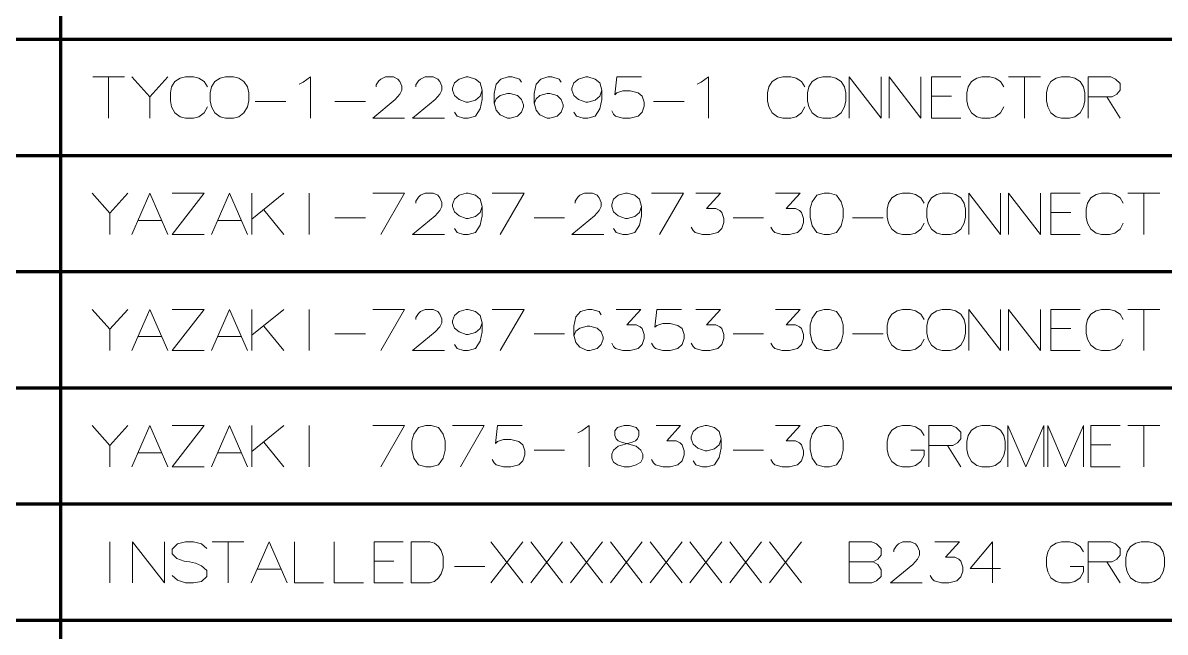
# Model space of a CAD drawing. Header units: millimetres. Extents: x 0 to 174, y 0 to 33.
# Drawn here: x 75.48 to 79.415, y 22.291 to 24.389 of the extents above; entities that cross this region are included whole.
import ezdxf

# ---------------------------------------------------------------- set-up
doc = ezdxf.new("R2010")
doc.units = ezdxf.units.MM
doc.layers.add('PDF_Geomertry', color=7, linetype='Continuous', true_color=0x405f80)

msp = doc.modelspace()

# ---------------------------------------------------------------- linework, layer by layer
at = {"layer": 'PDF_Geomertry', "color": 165, "lineweight": 70, "true_color": 0x5267a5}
for points in [[(70.2461, 24.3332), (70.2461, 23.9329), (71.3026, 23.9329), (71.3026, 24.3332), (75.611, 24.3332), (75.611, 24.7333), (83.901, 24.7333), (83.901, 25.1336), (85.7837, 25.1336), (85.7837, 25.5339), (98.9892, 25.5339), (98.9892, 25.934)], [(70.2461, 23.9329), (70.2461, 23.5326), (71.3026, 23.5326), (71.3026, 23.9329), (75.611, 23.9329), (75.611, 24.3332), (83.901, 24.3332), (83.901, 24.7333), (85.7837, 24.7333), (85.7837, 25.1336), (98.9892, 25.1336), (98.9892, 25.5339)], [(70.2461, 23.5326), (70.2461, 23.1324), (71.3026, 23.1324), (71.3026, 23.5326), (75.611, 23.5326), (75.611, 23.9329), (83.901, 23.9329), (83.901, 24.3332), (85.7837, 24.3332), (85.7837, 24.7333), (98.9892, 24.7333), (98.9892, 25.1336)], [(70.2461, 23.1324), (70.2461, 22.7322), (71.3026, 22.7322), (71.3026, 23.1324), (75.611, 23.1324), (75.611, 23.5326), (83.901, 23.5326), (83.901, 23.9329), (85.7837, 23.9329), (85.7837, 24.3332), (98.9892, 24.3332), (98.9892, 24.7333)], [(70.2461, 22.7322), (70.2461, 22.3319), (71.3026, 22.3319), (71.3026, 22.7322), (75.611, 22.7322), (75.611, 23.1324), (83.901, 23.1324), (83.901, 23.5326), (85.7837, 23.5326), (85.7837, 23.9329), (98.9892, 23.9329), (98.9892, 24.3332)], [(70.2461, 22.3319), (70.2461, 21.9317), (71.3026, 21.9317), (71.3026, 22.3319), (75.611, 22.3319), (75.611, 22.7322), (83.901, 22.7322), (83.901, 23.1324), (85.7837, 23.1324), (85.7837, 23.5326), (98.9892, 23.5326), (98.9892, 23.9329)], [(70.2461, 21.9317), (70.2461, 21.5315), (71.3026, 21.5315), (71.3026, 21.9317), (75.611, 21.9317), (75.611, 22.3319), (83.901, 22.3319), (83.901, 22.7322), (85.7837, 22.7322), (85.7837, 23.1324), (98.9892, 23.1324), (98.9892, 23.5326)]]:
    msp.add_lwpolyline(points, dxfattribs=at)
at = {"layer": 'PDF_Geomertry', "color": 18, "lineweight": 13, "true_color": 0x260000}
for points in [[(75.7208, 24.2028), (75.8306, 24.2028)], [(75.7757, 24.061), (75.7757, 24.2028)], [(75.8557, 24.2028), (75.9174, 24.1342), (75.9792, 24.2028)], [(76.1162, 24.0999), (76.1049, 24.0793), (76.0865, 24.0656), (76.0683, 24.061), (76.0408, 24.061), (76.0225, 24.0656), (76.0043, 24.0793), (75.9928, 24.0999), (75.9883, 24.1204), (75.9883, 24.1479), (75.9928, 24.1685), (76.0043, 24.1868), (76.0225, 24.1982), (76.0408, 24.2028), (76.0683, 24.2028), (76.0865, 24.1982), (76.1049, 24.1868), (76.1162, 24.1685)], [(76.4318, 24.1776), (76.4454, 24.1844), (76.4706, 24.2028), (76.4706, 24.061)], [(76.7951, 24.061), (76.6854, 24.061), (76.7632, 24.125), (76.7792, 24.1433), (76.7861, 24.1571), (76.7861, 24.1707), (76.7792, 24.1868), (76.7724, 24.1958), (76.7564, 24.2028), (76.7289, 24.2028), (76.7129, 24.1958), (76.7061, 24.189), (76.6969, 24.1753), (76.6969, 24.1685)], [(76.9324, 24.061), (76.8226, 24.061), (76.9004, 24.125), (76.9164, 24.1433), (76.9232, 24.1571), (76.9232, 24.1707), (76.9164, 24.1868), (76.9094, 24.1958), (76.8935, 24.2028), (76.8661, 24.2028), (76.8501, 24.1958), (76.8432, 24.189), (76.834, 24.1753), (76.834, 24.1685)], [(77.0626, 24.1571), (77.0558, 24.1822), (77.0399, 24.1958), (77.0147, 24.2028), (77.0078, 24.2028), (76.9826, 24.1958), (76.9667, 24.1822), (76.9597, 24.1639), (76.9597, 24.1571), (76.9667, 24.1388), (76.9826, 24.125), (77.0078, 24.1158), (77.0147, 24.1158), (77.0399, 24.1228), (77.0558, 24.1364), (77.0626, 24.1571), (77.0626, 24.125), (77.0558, 24.0931), (77.0399, 24.0679), (77.0147, 24.061), (76.9986, 24.061), (76.9758, 24.0679), (76.9667, 24.0815)], [(77.1975, 24.1844), (77.1907, 24.1958), (77.1656, 24.2028), (77.1518, 24.2028), (77.1267, 24.1958), (77.1107, 24.1776), (77.1037, 24.1456), (77.1037, 24.1136), (77.1107, 24.0885), (77.1244, 24.0725), (77.1496, 24.061), (77.1586, 24.061), (77.1837, 24.0679), (77.1975, 24.0815), (77.2044, 24.0999), (77.2044, 24.1067), (77.1975, 24.125), (77.1837, 24.1388), (77.1586, 24.1456), (77.1496, 24.1456), (77.1244, 24.1388), (77.1107, 24.1274), (77.1037, 24.1113)], [(77.3347, 24.1844), (77.3278, 24.1958), (77.3026, 24.2028), (77.289, 24.2028), (77.2639, 24.1958), (77.2478, 24.1776), (77.241, 24.1456), (77.241, 24.1136), (77.2478, 24.0885), (77.2615, 24.0725), (77.2867, 24.061), (77.2958, 24.061), (77.321, 24.0679), (77.3347, 24.0815), (77.3415, 24.0999), (77.3415, 24.1067), (77.3347, 24.125), (77.321, 24.1388), (77.2958, 24.1456), (77.2867, 24.1456), (77.2615, 24.1388), (77.2478, 24.1274), (77.241, 24.1113)], [(77.4742, 24.1571), (77.4672, 24.1822), (77.4512, 24.1958), (77.4261, 24.2028), (77.4193, 24.2028), (77.3942, 24.1958), (77.3781, 24.1822), (77.3712, 24.1639), (77.3712, 24.1571), (77.3781, 24.1388), (77.3942, 24.125), (77.4193, 24.1158), (77.4261, 24.1158), (77.4512, 24.1228), (77.4672, 24.1364), (77.4742, 24.1571), (77.4742, 24.125), (77.4672, 24.0931), (77.4512, 24.0679), (77.4261, 24.061), (77.4101, 24.061), (77.3872, 24.0679), (77.3781, 24.0815)], [(77.5085, 24.0861), (77.5153, 24.0747), (77.5221, 24.0679), (77.5472, 24.061), (77.5724, 24.061), (77.5999, 24.0679), (77.6136, 24.0815), (77.6204, 24.1022), (77.6204, 24.1158), (77.6136, 24.1364), (77.5999, 24.1479), (77.5724, 24.1547), (77.5472, 24.1547), (77.5267, 24.1479), (77.5199, 24.141), (77.5267, 24.2028), (77.6112, 24.2028)], [(77.8033, 24.1776), (77.8171, 24.1844), (77.8422, 24.2028), (77.8422, 24.061)], [(78.1736, 24.0999), (78.1622, 24.0793), (78.1439, 24.0656), (78.1256, 24.061), (78.0982, 24.061), (78.0799, 24.0656), (78.0617, 24.0793), (78.0501, 24.0999), (78.0456, 24.1204), (78.0456, 24.1479), (78.0501, 24.1685), (78.0617, 24.1868), (78.0799, 24.1982), (78.0982, 24.2028), (78.1256, 24.2028), (78.1439, 24.1982), (78.1622, 24.1868), (78.1736, 24.1685)], [(78.4365, 24.2028), (78.4365, 24.061), (78.3268, 24.2028), (78.3268, 24.061)], [(78.5736, 24.2028), (78.5736, 24.061), (78.4639, 24.2028), (78.4639, 24.061)], [(78.7108, 24.061), (78.6103, 24.061), (78.6103, 24.2028), (78.7108, 24.2028)], [(78.8594, 24.0999), (78.8479, 24.0793), (78.8297, 24.0656), (78.8114, 24.061), (78.784, 24.061), (78.7657, 24.0656), (78.7474, 24.0793), (78.736, 24.0999), (78.7314, 24.1204), (78.7314, 24.1479), (78.736, 24.1685), (78.7474, 24.1868), (78.7657, 24.1982), (78.784, 24.2028), (78.8114, 24.2028), (78.8297, 24.1982), (78.8479, 24.1868), (78.8594, 24.1685)], [(78.8754, 24.2028), (78.9851, 24.2028)], [(78.9303, 24.061), (78.9303, 24.2028)], [(79.1497, 24.1342), (79.2321, 24.1342), (79.2481, 24.1433), (79.2594, 24.1571), (79.2594, 24.1799), (79.2435, 24.1958), (79.2275, 24.2028), (79.1497, 24.2028), (79.1497, 24.061)], [(75.9174, 24.1342), (75.9174, 24.061)], [(78.6789, 24.1364), (78.6103, 24.1364)], [(79.2137, 24.1342), (79.2594, 24.061)], [(76.2808, 24.1182), (76.386, 24.1182)], [(76.5551, 24.1182), (76.6603, 24.1182)], [(77.6525, 24.1182), (77.7576, 24.1182)], [(75.7185, 23.8025), (75.7803, 23.7339), (75.8419, 23.8025)], [(75.8557, 23.6608), (75.9174, 23.8025), (75.9792, 23.6608)], [(75.9951, 23.8025), (76.1049, 23.8025), (75.9951, 23.6608), (76.1049, 23.6608)], [(76.13, 23.6608), (76.1917, 23.8025), (76.2535, 23.6608)], [(76.2694, 23.8025), (76.2694, 23.6608)], [(76.2694, 23.7133), (76.3792, 23.8025)], [(76.466, 23.6608), (76.466, 23.8025)], [(76.6854, 23.8025), (76.7951, 23.8025), (76.7129, 23.6608)], [(76.9324, 23.6608), (76.8226, 23.6608), (76.9004, 23.7247), (76.9164, 23.7431), (76.9232, 23.7568), (76.9232, 23.7706), (76.9164, 23.7865), (76.9094, 23.7957), (76.8935, 23.8025), (76.8661, 23.8025), (76.8501, 23.7957), (76.8432, 23.7888), (76.834, 23.7751), (76.834, 23.7682)], [(77.0626, 23.7568), (77.0558, 23.7819), (77.0399, 23.7957), (77.0147, 23.8025), (77.0078, 23.8025), (76.9826, 23.7957), (76.9667, 23.7819), (76.9597, 23.7636), (76.9597, 23.7568), (76.9667, 23.7385), (76.9826, 23.7247), (77.0078, 23.7157), (77.0147, 23.7157), (77.0399, 23.7225), (77.0558, 23.7363), (77.0626, 23.7568), (77.0626, 23.7247), (77.0558, 23.6928), (77.0399, 23.6676), (77.0147, 23.6608), (76.9986, 23.6608), (76.9758, 23.6676), (76.9667, 23.6814)], [(77.0969, 23.8025), (77.2067, 23.8025), (77.1244, 23.6608)], [(77.481, 23.6608), (77.3712, 23.6608), (77.449, 23.7247), (77.465, 23.7431), (77.4718, 23.7568), (77.4718, 23.7706), (77.465, 23.7865), (77.4582, 23.7957), (77.4421, 23.8025), (77.4147, 23.8025), (77.3987, 23.7957), (77.3918, 23.7888), (77.3826, 23.7751), (77.3826, 23.7682)], [(77.6112, 23.7568), (77.6044, 23.7819), (77.5885, 23.7957), (77.5633, 23.8025), (77.5564, 23.8025), (77.5312, 23.7957), (77.5153, 23.7819), (77.5085, 23.7636), (77.5085, 23.7568), (77.5153, 23.7385), (77.5312, 23.7247), (77.5564, 23.7157), (77.5633, 23.7157), (77.5885, 23.7225), (77.6044, 23.7363), (77.6112, 23.7568), (77.6112, 23.7247), (77.6044, 23.6928), (77.5885, 23.6676), (77.5633, 23.6608), (77.5472, 23.6608), (77.5244, 23.6676), (77.5153, 23.6814)], [(77.6456, 23.8025), (77.7553, 23.8025), (77.6731, 23.6608)], [(77.7828, 23.686), (77.7896, 23.6744), (77.7964, 23.6676), (77.8215, 23.6608), (77.8468, 23.6608), (77.8742, 23.6676), (77.8879, 23.6814), (77.8947, 23.7019), (77.8947, 23.7157), (77.8879, 23.7363), (77.881, 23.7431), (77.8674, 23.7499), (77.8353, 23.7499), (77.8833, 23.8025), (77.7987, 23.8025)], [(78.0571, 23.686), (78.0639, 23.6744), (78.0707, 23.6676), (78.0958, 23.6608), (78.1211, 23.6608), (78.1485, 23.6676), (78.1622, 23.6814), (78.169, 23.7019), (78.169, 23.7157), (78.1622, 23.7363), (78.1553, 23.7431), (78.1417, 23.7499), (78.1096, 23.7499), (78.1576, 23.8025), (78.0731, 23.8025)], [(78.5851, 23.6996), (78.5736, 23.679), (78.5554, 23.6653), (78.5371, 23.6608), (78.5097, 23.6608), (78.4914, 23.6653), (78.4731, 23.679), (78.4617, 23.6996), (78.4571, 23.7201), (78.4571, 23.7476), (78.4617, 23.7682), (78.4731, 23.7865), (78.4914, 23.7979), (78.5097, 23.8025), (78.5371, 23.8025), (78.5554, 23.7979), (78.5736, 23.7865), (78.5851, 23.7682)], [(78.8479, 23.8025), (78.8479, 23.6608), (78.7382, 23.8025), (78.7382, 23.6608)], [(78.9851, 23.8025), (78.9851, 23.6608), (78.8754, 23.8025), (78.8754, 23.6608)], [(79.1222, 23.6608), (79.0217, 23.6608), (79.0217, 23.8025), (79.1222, 23.8025)], [(79.2708, 23.6996), (79.2594, 23.679), (79.2411, 23.6653), (79.2229, 23.6608), (79.1954, 23.6608), (79.1771, 23.6653), (79.1589, 23.679), (79.1475, 23.6996), (79.1429, 23.7201), (79.1429, 23.7476), (79.1475, 23.7682), (79.1589, 23.7865), (79.1771, 23.7979), (79.1954, 23.8025), (79.2229, 23.8025), (79.2411, 23.7979), (79.2594, 23.7865), (79.2708, 23.7682)], [(79.2869, 23.8025), (79.3967, 23.8025)], [(79.3418, 23.6608), (79.3418, 23.8025)], [(75.7803, 23.7339), (75.7803, 23.6608)], [(76.3106, 23.7454), (76.3792, 23.6608)], [(79.0903, 23.7363), (79.0217, 23.7363)], [(75.8762, 23.7088), (75.9586, 23.7088)], [(76.1506, 23.7088), (76.2329, 23.7088)], [(76.5551, 23.7179), (76.6603, 23.7179)], [(77.241, 23.7179), (77.3461, 23.7179)], [(77.9268, 23.7179), (78.0319, 23.7179)], [(78.3382, 23.7179), (78.4433, 23.7179)], [(75.7185, 23.4022), (75.7803, 23.3338), (75.8419, 23.4022)], [(75.8557, 23.2606), (75.9174, 23.4022), (75.9792, 23.2606)], [(75.9951, 23.4022), (76.1049, 23.4022), (75.9951, 23.2606), (76.1049, 23.2606)], [(76.13, 23.2606), (76.1917, 23.4022), (76.2535, 23.2606)], [(76.2694, 23.4022), (76.2694, 23.2606)], [(76.2694, 23.3131), (76.3792, 23.4022)], [(76.466, 23.2606), (76.466, 23.4022)], [(76.6854, 23.4022), (76.7951, 23.4022), (76.7129, 23.2606)], [(76.9324, 23.2606), (76.8226, 23.2606), (76.9004, 23.3246), (76.9164, 23.3428), (76.9232, 23.3565), (76.9232, 23.3703), (76.9164, 23.3863), (76.9094, 23.3954), (76.8935, 23.4022), (76.8661, 23.4022), (76.8501, 23.3954), (76.8432, 23.3886), (76.834, 23.3749), (76.834, 23.3679)], [(77.0626, 23.3565), (77.0558, 23.3817), (77.0399, 23.3954), (77.0147, 23.4022), (77.0078, 23.4022), (76.9826, 23.3954), (76.9667, 23.3817), (76.9597, 23.3633), (76.9597, 23.3565), (76.9667, 23.3382), (76.9826, 23.3246), (77.0078, 23.3154), (77.0147, 23.3154), (77.0399, 23.3222), (77.0558, 23.336), (77.0626, 23.3565), (77.0626, 23.3246), (77.0558, 23.2925), (77.0399, 23.2674), (77.0147, 23.2606), (76.9986, 23.2606), (76.9758, 23.2674), (76.9667, 23.2811)], [(77.0969, 23.4022), (77.2067, 23.4022), (77.1244, 23.2606)], [(77.4718, 23.384), (77.465, 23.3954), (77.4399, 23.4022), (77.4261, 23.4022), (77.401, 23.3954), (77.385, 23.3771), (77.3781, 23.3451), (77.3781, 23.3131), (77.385, 23.2879), (77.3987, 23.2719), (77.4239, 23.2606), (77.4329, 23.2606), (77.4582, 23.2674), (77.4718, 23.2811), (77.4787, 23.2994), (77.4787, 23.3063), (77.4718, 23.3246), (77.4582, 23.3382), (77.4329, 23.3451), (77.4239, 23.3451), (77.3987, 23.3382), (77.385, 23.3268), (77.3781, 23.3108)], [(77.5085, 23.2857), (77.5153, 23.2743), (77.5221, 23.2674), (77.5472, 23.2606), (77.5724, 23.2606), (77.5999, 23.2674), (77.6136, 23.2811), (77.6204, 23.3017), (77.6204, 23.3154), (77.6136, 23.336), (77.6067, 23.3428), (77.5931, 23.3497), (77.561, 23.3497), (77.609, 23.4022), (77.5244, 23.4022)], [(77.6456, 23.2857), (77.6525, 23.2743), (77.6593, 23.2674), (77.6844, 23.2606), (77.7096, 23.2606), (77.7369, 23.2674), (77.7507, 23.2811), (77.7576, 23.3017), (77.7576, 23.3154), (77.7507, 23.336), (77.7369, 23.3474), (77.7096, 23.3543), (77.6844, 23.3543), (77.6639, 23.3474), (77.6569, 23.3406), (77.6639, 23.4022), (77.7485, 23.4022)], [(77.7828, 23.2857), (77.7896, 23.2743), (77.7964, 23.2674), (77.8215, 23.2606), (77.8468, 23.2606), (77.8742, 23.2674), (77.8879, 23.2811), (77.8947, 23.3017), (77.8947, 23.3154), (77.8879, 23.336), (77.881, 23.3428), (77.8674, 23.3497), (77.8353, 23.3497), (77.8833, 23.4022), (77.7987, 23.4022)], [(78.0571, 23.2857), (78.0639, 23.2743), (78.0707, 23.2674), (78.0958, 23.2606), (78.1211, 23.2606), (78.1485, 23.2674), (78.1622, 23.2811), (78.169, 23.3017), (78.169, 23.3154), (78.1622, 23.336), (78.1553, 23.3428), (78.1417, 23.3497), (78.1096, 23.3497), (78.1576, 23.4022), (78.0731, 23.4022)], [(78.5851, 23.2994), (78.5736, 23.2789), (78.5554, 23.2651), (78.5371, 23.2606), (78.5097, 23.2606), (78.4914, 23.2651), (78.4731, 23.2789), (78.4617, 23.2994), (78.4571, 23.32), (78.4571, 23.3474), (78.4617, 23.3679), (78.4731, 23.3863), (78.4914, 23.3976), (78.5097, 23.4022), (78.5371, 23.4022), (78.5554, 23.3976), (78.5736, 23.3863), (78.5851, 23.3679)], [(78.8479, 23.4022), (78.8479, 23.2606), (78.7382, 23.4022), (78.7382, 23.2606)], [(78.9851, 23.4022), (78.9851, 23.2606), (78.8754, 23.4022), (78.8754, 23.2606)], [(79.1222, 23.2606), (79.0217, 23.2606), (79.0217, 23.4022), (79.1222, 23.4022)], [(79.2708, 23.2994), (79.2594, 23.2789), (79.2411, 23.2651), (79.2229, 23.2606), (79.1954, 23.2606), (79.1771, 23.2651), (79.1589, 23.2789), (79.1475, 23.2994), (79.1429, 23.32), (79.1429, 23.3474), (79.1475, 23.3679), (79.1589, 23.3863), (79.1771, 23.3976), (79.1954, 23.4022), (79.2229, 23.4022), (79.2411, 23.3976), (79.2594, 23.3863), (79.2708, 23.3679)], [(79.2869, 23.4022), (79.3967, 23.4022)], [(79.3418, 23.2606), (79.3418, 23.4022)], [(75.7803, 23.3338), (75.7803, 23.2606)], [(76.3106, 23.3451), (76.3792, 23.2606)], [(79.0903, 23.336), (79.0217, 23.336)], [(75.8762, 23.3085), (75.9586, 23.3085)], [(76.1506, 23.3085), (76.2329, 23.3085)], [(76.5551, 23.3176), (76.6603, 23.3176)], [(77.241, 23.3176), (77.3461, 23.3176)], [(77.9268, 23.3176), (78.0319, 23.3176)], [(78.3382, 23.3176), (78.4433, 23.3176)], [(75.7185, 23.0021), (75.7803, 22.9335), (75.8419, 23.0021)], [(75.8557, 22.8603), (75.9174, 23.0021), (75.9792, 22.8603)], [(75.9951, 23.0021), (76.1049, 23.0021), (75.9951, 22.8603), (76.1049, 22.8603)], [(76.13, 22.8603), (76.1917, 23.0021), (76.2535, 22.8603)], [(76.2694, 23.0021), (76.2694, 22.8603)], [(76.2694, 22.9129), (76.3792, 23.0021)], [(76.466, 22.8603), (76.466, 23.0021)], [(76.6854, 23.0021), (76.7951, 23.0021), (76.7129, 22.8603)], [(76.9597, 23.0021), (77.0696, 23.0021), (76.9872, 22.8603)], [(77.0969, 22.8854), (77.1037, 22.874), (77.1107, 22.8672), (77.1358, 22.8603), (77.161, 22.8603), (77.1883, 22.8672), (77.2021, 22.8808), (77.2089, 22.9014), (77.2089, 22.9151), (77.2021, 22.9357), (77.1883, 22.9472), (77.161, 22.954), (77.1358, 22.954), (77.1153, 22.9472), (77.1083, 22.9403), (77.1153, 23.0021), (77.1999, 23.0021)], [(77.3918, 22.9769), (77.4056, 22.9837), (77.4307, 23.0021), (77.4307, 22.8603)], [(77.6456, 22.8854), (77.6525, 22.874), (77.6593, 22.8672), (77.6844, 22.8603), (77.7096, 22.8603), (77.7369, 22.8672), (77.7507, 22.8808), (77.7576, 22.9014), (77.7576, 22.9151), (77.7507, 22.9357), (77.7439, 22.9426), (77.7301, 22.9494), (77.6982, 22.9494), (77.7461, 23.0021), (77.6615, 23.0021)], [(77.8856, 22.9562), (77.8788, 22.9815), (77.8628, 22.9951), (77.8376, 23.0021), (77.8307, 23.0021), (77.8056, 22.9951), (77.7896, 22.9815), (77.7828, 22.9632), (77.7828, 22.9562), (77.7896, 22.9381), (77.8056, 22.9243), (77.8307, 22.9151), (77.8376, 22.9151), (77.8628, 22.9221), (77.8788, 22.9357), (77.8856, 22.9562), (77.8856, 22.9243), (77.8788, 22.8924), (77.8628, 22.8672), (77.8376, 22.8603), (77.8215, 22.8603), (77.7987, 22.8672), (77.7896, 22.8808)], [(78.0571, 22.8854), (78.0639, 22.874), (78.0707, 22.8672), (78.0958, 22.8603), (78.1211, 22.8603), (78.1485, 22.8672), (78.1622, 22.8808), (78.169, 22.9014), (78.169, 22.9151), (78.1622, 22.9357), (78.1553, 22.9426), (78.1417, 22.9494), (78.1096, 22.9494), (78.1576, 23.0021), (78.0731, 23.0021)], [(78.5394, 22.9175), (78.5851, 22.9175), (78.5851, 22.8992), (78.5736, 22.8786), (78.5554, 22.8649), (78.5371, 22.8603), (78.5097, 22.8603), (78.4914, 22.8649), (78.4731, 22.8786), (78.4617, 22.8992), (78.4571, 22.9197), (78.4571, 22.9472), (78.4617, 22.9678), (78.4731, 22.986), (78.4914, 22.9975), (78.5097, 23.0021), (78.5371, 23.0021), (78.5554, 22.9975), (78.5736, 22.986), (78.5851, 22.9678)], [(78.6011, 22.9335), (78.6833, 22.9335), (78.6994, 22.9426), (78.7108, 22.9562), (78.7108, 22.9792), (78.6949, 22.9951), (78.6789, 23.0021), (78.6011, 23.0021), (78.6011, 22.8603)], [(78.9965, 22.8603), (78.9965, 23.0021), (78.9349, 22.8603), (78.8731, 23.0021), (78.8731, 22.8603)], [(79.1337, 22.8603), (79.1337, 23.0021), (79.0719, 22.8603), (79.0103, 23.0021), (79.0103, 22.8603)], [(79.2594, 22.8603), (79.1589, 22.8603), (79.1589, 23.0021), (79.2594, 23.0021)], [(79.2869, 23.0021), (79.3967, 23.0021)], [(79.3418, 22.8603), (79.3418, 23.0021)], [(76.3106, 22.9449), (76.3792, 22.8603)], [(75.7803, 22.9335), (75.7803, 22.8603)], [(75.8762, 22.9083), (75.9586, 22.9083)], [(76.1506, 22.9083), (76.2329, 22.9083)], [(77.241, 22.9175), (77.3461, 22.9175)], [(77.9268, 22.9175), (78.0319, 22.9175)], [(78.6651, 22.9335), (78.7108, 22.8603)], [(79.2275, 22.9357), (79.1589, 22.9357)], [(75.7803, 22.4601), (75.7803, 22.6018)], [(75.9676, 22.6018), (75.9676, 22.4601), (75.8579, 22.6018), (75.8579, 22.4601)], [(76.114, 22.5789), (76.0957, 22.595), (76.0683, 22.6018), (76.0408, 22.6018), (76.0135, 22.595), (75.9951, 22.5767), (75.9951, 22.5607), (76.0111, 22.5446), (76.0362, 22.5356), (76.0546, 22.5332), (76.0751, 22.5286), (76.0957, 22.5194), (76.114, 22.5035), (76.114, 22.4829), (76.0957, 22.4646), (76.0683, 22.4601), (76.0408, 22.4601), (76.0135, 22.4692), (75.9951, 22.4853)], [(76.1322, 22.6018), (76.2419, 22.6018)], [(76.1871, 22.4601), (76.1871, 22.6018)], [(76.2672, 22.4601), (76.3289, 22.6018), (76.3906, 22.4601)], [(76.4157, 22.6018), (76.4157, 22.4601), (76.5164, 22.4601)], [(76.5529, 22.6018), (76.5529, 22.4601), (76.6535, 22.4601)], [(76.7907, 22.4601), (76.69, 22.4601), (76.69, 22.6018), (76.7907, 22.6018)], [(76.8797, 22.4601), (76.8981, 22.4646), (76.9118, 22.4783), (76.921, 22.4921), (76.9278, 22.5126), (76.9278, 22.5515), (76.921, 22.5721), (76.9118, 22.5858), (76.8981, 22.5972), (76.8821, 22.6018), (76.8181, 22.6018), (76.8181, 22.4601), (76.8821, 22.4601)], [(77.0924, 22.6018), (77.2021, 22.4601)], [(77.2021, 22.6018), (77.0924, 22.4601)], [(77.2296, 22.6018), (77.3393, 22.4601)], [(77.3393, 22.6018), (77.2296, 22.4601)], [(77.3667, 22.6018), (77.4764, 22.4601)], [(77.4764, 22.6018), (77.3667, 22.4601)], [(77.5039, 22.6018), (77.6136, 22.4601)], [(77.6136, 22.6018), (77.5039, 22.4601)], [(77.641, 22.6018), (77.7507, 22.4601)], [(77.7507, 22.6018), (77.641, 22.4601)], [(77.7782, 22.6018), (77.8879, 22.4601)], [(77.8879, 22.6018), (77.7782, 22.4601)], [(77.9153, 22.6018), (78.025, 22.4601)], [(78.025, 22.6018), (77.9153, 22.4601)], [(78.0525, 22.6018), (78.1622, 22.4601)], [(78.1622, 22.6018), (78.0525, 22.4601)], [(78.5782, 22.4601), (78.4685, 22.4601), (78.5462, 22.524), (78.5622, 22.5424), (78.569, 22.5561), (78.569, 22.5699), (78.5622, 22.5858), (78.5554, 22.595), (78.5394, 22.6018), (78.5119, 22.6018), (78.496, 22.595), (78.489, 22.5881), (78.48, 22.5743), (78.48, 22.5675)], [(78.6057, 22.4853), (78.6125, 22.4738), (78.6194, 22.4669), (78.6446, 22.4601), (78.6697, 22.4601), (78.6971, 22.4669), (78.7108, 22.4807), (78.7176, 22.5013), (78.7176, 22.515), (78.7108, 22.5356), (78.704, 22.5424), (78.6903, 22.5492), (78.6582, 22.5492), (78.7062, 22.6018), (78.6217, 22.6018)], [(78.8479, 22.5104), (78.7428, 22.5104), (78.8206, 22.6018), (78.8206, 22.5332), (78.8206, 22.4601)], [(79.0881, 22.5172), (79.1337, 22.5172), (79.1337, 22.4989), (79.1222, 22.4783), (79.104, 22.4646), (79.0857, 22.4601), (79.0583, 22.4601), (79.04, 22.4646), (79.0217, 22.4783), (79.0103, 22.4989), (79.0057, 22.5194), (79.0057, 22.5469), (79.0103, 22.5675), (79.0217, 22.5858), (79.04, 22.5972), (79.0583, 22.6018), (79.0857, 22.6018), (79.104, 22.5972), (79.1222, 22.5858), (79.1337, 22.5675)], [(79.1497, 22.5332), (79.2321, 22.5332), (79.2481, 22.5424), (79.2594, 22.5561), (79.2594, 22.5789), (79.2435, 22.595), (79.2275, 22.6018), (79.1497, 22.6018), (79.1497, 22.4601)], [(76.2878, 22.5081), (76.37, 22.5081)], [(76.7586, 22.5356), (76.69, 22.5356)], [(76.9667, 22.5172), (77.0718, 22.5172)], [(78.3268, 22.5332), (78.409, 22.5332)], [(79.2137, 22.5332), (79.2594, 22.4601)]]:
    msp.add_lwpolyline(points, dxfattribs=at)
for points in [[(76.1781, 24.2028), (76.1597, 24.1982), (76.1414, 24.1868), (76.13, 24.1685), (76.1254, 24.1479), (76.1254, 24.1204), (76.13, 24.0999), (76.1414, 24.0793), (76.1597, 24.0656), (76.1781, 24.061), (76.2054, 24.061), (76.2237, 24.0656), (76.2419, 24.0793), (76.2535, 24.0999), (76.2581, 24.1204), (76.2581, 24.1479), (76.2535, 24.1685), (76.2419, 24.1868), (76.2237, 24.1982), (76.2054, 24.2028), (76.1781, 24.2028)], [(78.2353, 24.2028), (78.2171, 24.1982), (78.1987, 24.1868), (78.1874, 24.1685), (78.1828, 24.1479), (78.1828, 24.1204), (78.1874, 24.0999), (78.1987, 24.0793), (78.2171, 24.0656), (78.2353, 24.061), (78.2628, 24.061), (78.2811, 24.0656), (78.2993, 24.0793), (78.3108, 24.0999), (78.3154, 24.1204), (78.3154, 24.1479), (78.3108, 24.1685), (78.2993, 24.1868), (78.2811, 24.1982), (78.2628, 24.2028), (78.2353, 24.2028)], [(79.0583, 24.2028), (79.04, 24.1982), (79.0217, 24.1868), (79.0103, 24.1685), (79.0057, 24.1479), (79.0057, 24.1204), (79.0103, 24.0999), (79.0217, 24.0793), (79.04, 24.0656), (79.0583, 24.061), (79.0857, 24.061), (79.104, 24.0656), (79.1222, 24.0793), (79.1337, 24.0999), (79.1383, 24.1204), (79.1383, 24.1479), (79.1337, 24.1685), (79.1222, 24.1868), (79.104, 24.1982), (79.0857, 24.2028), (79.0583, 24.2028)], [(78.2399, 23.8025), (78.2147, 23.7957), (78.1987, 23.7728), (78.1919, 23.7499), (78.1919, 23.7201), (78.1987, 23.6906), (78.2147, 23.6676), (78.2399, 23.6608), (78.2582, 23.6608), (78.2833, 23.6676), (78.2993, 23.6906), (78.3062, 23.7179), (78.3062, 23.7499), (78.2993, 23.7728), (78.2833, 23.7957), (78.2582, 23.8025), (78.2399, 23.8025)], [(78.6468, 23.8025), (78.6285, 23.7979), (78.6103, 23.7865), (78.5987, 23.7682), (78.5943, 23.7476), (78.5943, 23.7201), (78.5987, 23.6996), (78.6103, 23.679), (78.6285, 23.6653), (78.6468, 23.6608), (78.6743, 23.6608), (78.6925, 23.6653), (78.7108, 23.679), (78.7222, 23.6996), (78.7268, 23.7201), (78.7268, 23.7476), (78.7222, 23.7682), (78.7108, 23.7865), (78.6925, 23.7979), (78.6743, 23.8025), (78.6468, 23.8025)], [(78.2399, 23.4022), (78.2147, 23.3954), (78.1987, 23.3725), (78.1919, 23.3497), (78.1919, 23.32), (78.1987, 23.2903), (78.2147, 23.2674), (78.2399, 23.2606), (78.2582, 23.2606), (78.2833, 23.2674), (78.2993, 23.2903), (78.3062, 23.3176), (78.3062, 23.3497), (78.2993, 23.3725), (78.2833, 23.3954), (78.2582, 23.4022), (78.2399, 23.4022)], [(78.6468, 23.4022), (78.6285, 23.3976), (78.6103, 23.3863), (78.5987, 23.3679), (78.5943, 23.3474), (78.5943, 23.32), (78.5987, 23.2994), (78.6103, 23.2789), (78.6285, 23.2651), (78.6468, 23.2606), (78.6743, 23.2606), (78.6925, 23.2651), (78.7108, 23.2789), (78.7222, 23.2994), (78.7268, 23.32), (78.7268, 23.3474), (78.7222, 23.3679), (78.7108, 23.3863), (78.6925, 23.3976), (78.6743, 23.4022), (78.6468, 23.4022)], [(76.8683, 23.0021), (76.8432, 22.9951), (76.8272, 22.9724), (76.8204, 22.9494), (76.8204, 22.9197), (76.8272, 22.89), (76.8432, 22.8672), (76.8683, 22.8603), (76.8867, 22.8603), (76.9118, 22.8672), (76.9278, 22.89), (76.9346, 22.9175), (76.9346, 22.9494), (76.9278, 22.9724), (76.9118, 22.9951), (76.8867, 23.0021), (76.8683, 23.0021)], [(77.5931, 22.9311), (77.5426, 22.9449), (77.5312, 22.9494), (77.5244, 22.9562), (77.5199, 22.9678), (77.5199, 22.9837), (77.529, 22.9951), (77.5518, 23.0021), (77.5701, 23.0021), (77.5931, 22.9951), (77.6021, 22.9837), (77.6021, 22.9678), (77.5976, 22.9562), (77.5907, 22.9494), (77.5793, 22.9449), (77.5312, 22.9311), (77.5153, 22.9175), (77.5085, 22.9038), (77.5085, 22.89), (77.5153, 22.8763), (77.529, 22.8672), (77.5518, 22.8603), (77.5701, 22.8603), (77.5931, 22.8672), (77.609, 22.8763), (77.6158, 22.89), (77.6158, 22.9038), (77.609, 22.9175)], [(78.2399, 23.0021), (78.2147, 22.9951), (78.1987, 22.9724), (78.1919, 22.9494), (78.1919, 22.9197), (78.1987, 22.89), (78.2147, 22.8672), (78.2399, 22.8603), (78.2582, 22.8603), (78.2833, 22.8672), (78.2993, 22.89), (78.3062, 22.9175), (78.3062, 22.9494), (78.2993, 22.9724), (78.2833, 22.9951), (78.2582, 23.0021), (78.2399, 23.0021)], [(78.784, 23.0021), (78.7657, 22.9975), (78.7474, 22.986), (78.736, 22.9678), (78.7314, 22.9472), (78.7314, 22.9197), (78.736, 22.8992), (78.7474, 22.8786), (78.7657, 22.8649), (78.784, 22.8603), (78.8114, 22.8603), (78.8297, 22.8649), (78.8479, 22.8786), (78.8594, 22.8992), (78.864, 22.9197), (78.864, 22.9472), (78.8594, 22.9678), (78.8479, 22.986), (78.8297, 22.9975), (78.8114, 23.0021), (78.784, 23.0021)], [(78.4044, 22.4601), (78.4206, 22.4669), (78.4365, 22.4829), (78.4365, 22.5058), (78.4251, 22.524), (78.409, 22.5332), (78.4251, 22.5424), (78.4365, 22.5561), (78.4365, 22.5789), (78.4206, 22.595), (78.4044, 22.6018), (78.3268, 22.6018), (78.3268, 22.4601)], [(79.3326, 22.6018), (79.3143, 22.5972), (79.296, 22.5858), (79.2846, 22.5675), (79.28, 22.5469), (79.28, 22.5194), (79.2846, 22.4989), (79.296, 22.4783), (79.3143, 22.4646), (79.3326, 22.4601), (79.36, 22.4601), (79.3783, 22.4646), (79.3967, 22.4783), (79.4081, 22.4989), (79.4126, 22.5194), (79.4126, 22.5469), (79.4081, 22.5675), (79.3967, 22.5858), (79.3783, 22.5972), (79.36, 22.6018), (79.3326, 22.6018)]]:
    msp.add_lwpolyline(points, close=True, dxfattribs=at)

doc.saveas('drawing.dxf')
